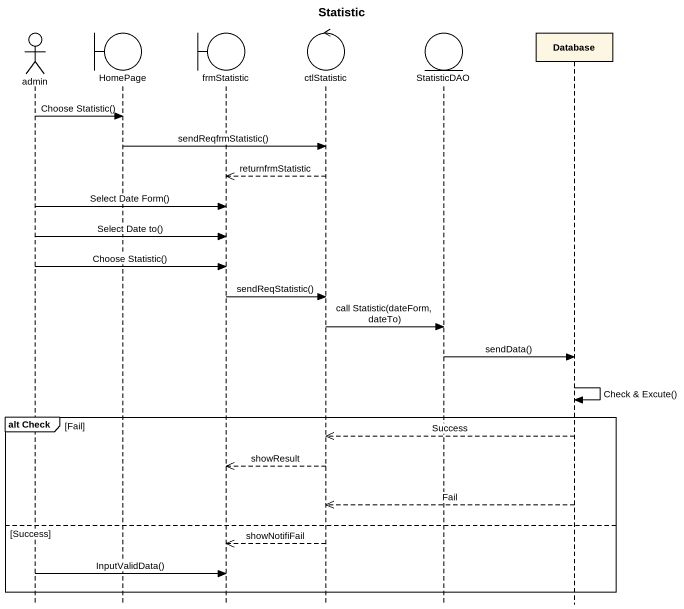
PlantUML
@startuml
title Statistic
hide footbox
actor admin
boundary HomePage
boundary frmStatistic
control ctlStatistic
entity StatisticDAO
participant "Database" as Database_

admin -> HomePage : Choose Statistic()
HomePage -> ctlStatistic : sendReqfrmStatistic()
ctlStatistic -->> frmStatistic : returnfrmStatistic
admin -> frmStatistic : Select Date Form()
admin -> frmStatistic : Select Date to()
admin -> frmStatistic : Choose Statistic()
frmStatistic -> ctlStatistic : sendReqStatistic()
ctlStatistic -> StatisticDAO : call Statistic(dateForm, dateTo)
StatisticDAO -> Database_ : sendData()
Database_ -> Database_ : Check & Excute()
group alt Check [Fail]
  Database_ -->> ctlStatistic : Success
  ctlStatistic -->> frmStatistic : showResult
  Database_ -->> ctlStatistic : Fail
else Success
  ctlStatistic -->> frmStatistic : showNotifiFail
  admin -> frmStatistic : InputValidData()
end
@enduml
